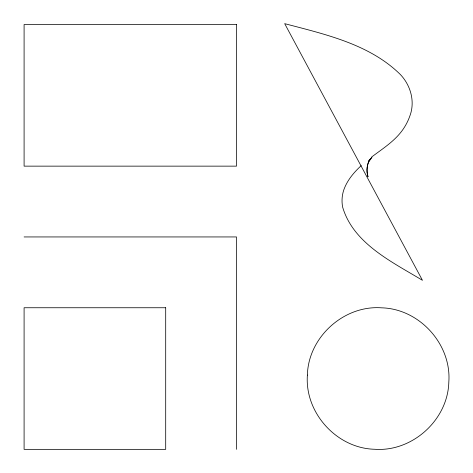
<?xml version="1.0" encoding="UTF-8"?>
<svg xmlns="http://www.w3.org/2000/svg" width="473" height="473" viewBox="0 0 473 473"><rect width="100%" height="100%" fill="white"/><g stroke="black" fill="none" stroke-linecap="round" stroke-linejoin="round"><path stroke-width="0.71" d="M368.485 162.245C366.622 166.874 366.569 172.06 368.035 176.807C366.268 171.403 366.906 165.503 369.153 160.335L368.485 162.245L371.944 157.261L369.058 160.394L370.548 158.798M361.23 165.627C353.899 172.391 347.206 180.278 343.836 189.797A33.731 33.731 0 0 0 342.641 207.109C353.343 243.66 392.371 262.072 422.454 280.312L284.681 23.65C325.188 34.34 369.72 44.149 400.489 74.657C410.765 85.518 415.276 101.807 409.837 116.033A55.66 55.66 0 0 1 403.227 129.082C395.197 140.848 382.911 148.487 371.748 156.93M24.093 236.943L236.5 236.943L236.5 449.35M307.385 375.071C304.582 412.817 336.794 448.357 374.634 449.267C412.373 452.07 447.913 419.858 448.824 382.024C451.626 344.279 419.415 308.739 381.581 307.828C343.836 305.026 308.295 337.237 307.385 375.071M236.5 24.537L24.093 24.537L24.093 166.141L236.5 166.141L236.5 24.537M165.698 307.746L24.093 307.746L24.093 449.35L165.698 449.35L165.698 307.746"/></g></svg>
